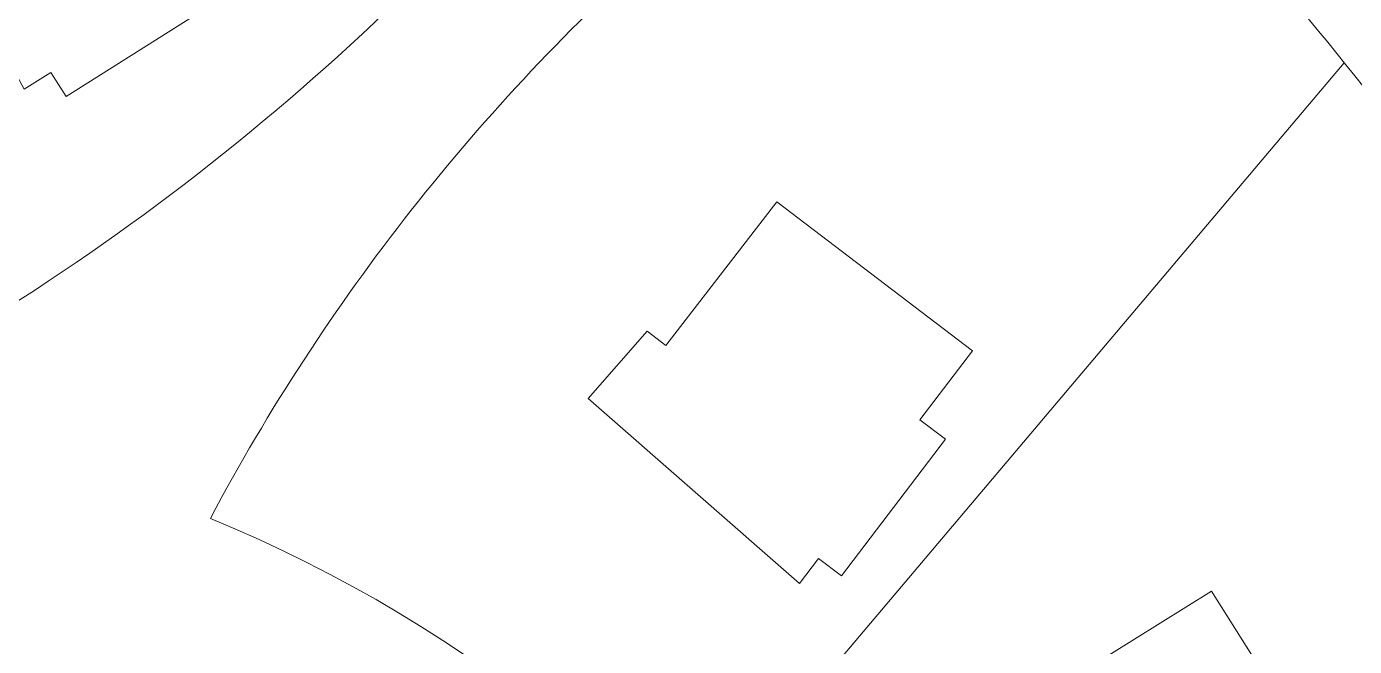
# Model space of a CAD drawing. Header units: inches. Extents: x 36 to 71.8, y 17.4 to 61.8.
# Drawn here: x 59.27 to 66.66, y 39.03 to 42.48 of the extents above; entities that cross this region are included whole.
import ezdxf

# ---------------------------------------------------------------- set-up
doc = ezdxf.new("R2010")
doc.units = ezdxf.units.IN
doc.header["$MEASUREMENT"] = 0
doc.layers.add('00_SOURCE_FROZEN', color=7, linetype='Continuous', lineweight=18)

msp = doc.modelspace()

# ---------------------------------------------------------------- linework, layer by layer
at = {"layer": '00_SOURCE_FROZEN'}
for points in [[(59.0193, 43.6305), (59.8775, 44.1647), (60.6082, 43.0063), (60.2002, 42.749), (60.2957, 42.5976), (59.4873, 42.0877), (59.4023, 42.2224), (59.2543, 42.1291), (58.5105, 43.5051), (58.9489, 43.7421)], [(62.8271, 40.7024), (63.4451, 41.5024), (64.5339, 40.6717), (64.2414, 40.2883), (64.3837, 40.1797), (63.8039, 39.4198), (63.6773, 39.5164), (63.5712, 39.3774), (62.394, 40.4074), (62.7222, 40.7825)], [(65.0065, 38.7995), (65.8647, 39.3337), (66.5953, 38.1753), (66.1874, 37.918), (66.2829, 37.7666), (65.4744, 37.2567), (65.3895, 37.3914), (65.2415, 37.2981), (64.4977, 38.6741), (64.9361, 38.9111)]]:
    msp.add_lwpolyline(points, close=True, dxfattribs=at)
for points in [[(60.2903, 39.7397, -0.089338), (62.8134, 42.9443, -0.322066), (66.0509, 42.9443, -0.030946), (69.1112, 38.8335, -0.044664), (70.7797, 33.5539, -0.301674), (68.9667, 31.1439, -0.082145), (65.5911, 31.0784)], [(60.2903, 39.7397, -0.300089), (65.1799, 32.5384)]]:
    msp.add_lwpolyline(points, format="xyb", dxfattribs=at)
msp.add_lwpolyline([(66.6044, 42.2755), (62.9415, 37.9447)], dxfattribs=at)
msp.add_arc((51.9611, 52.2915), 13.465, 297.52814, 322.85486, dxfattribs=at)

doc.saveas('drawing.dxf')
